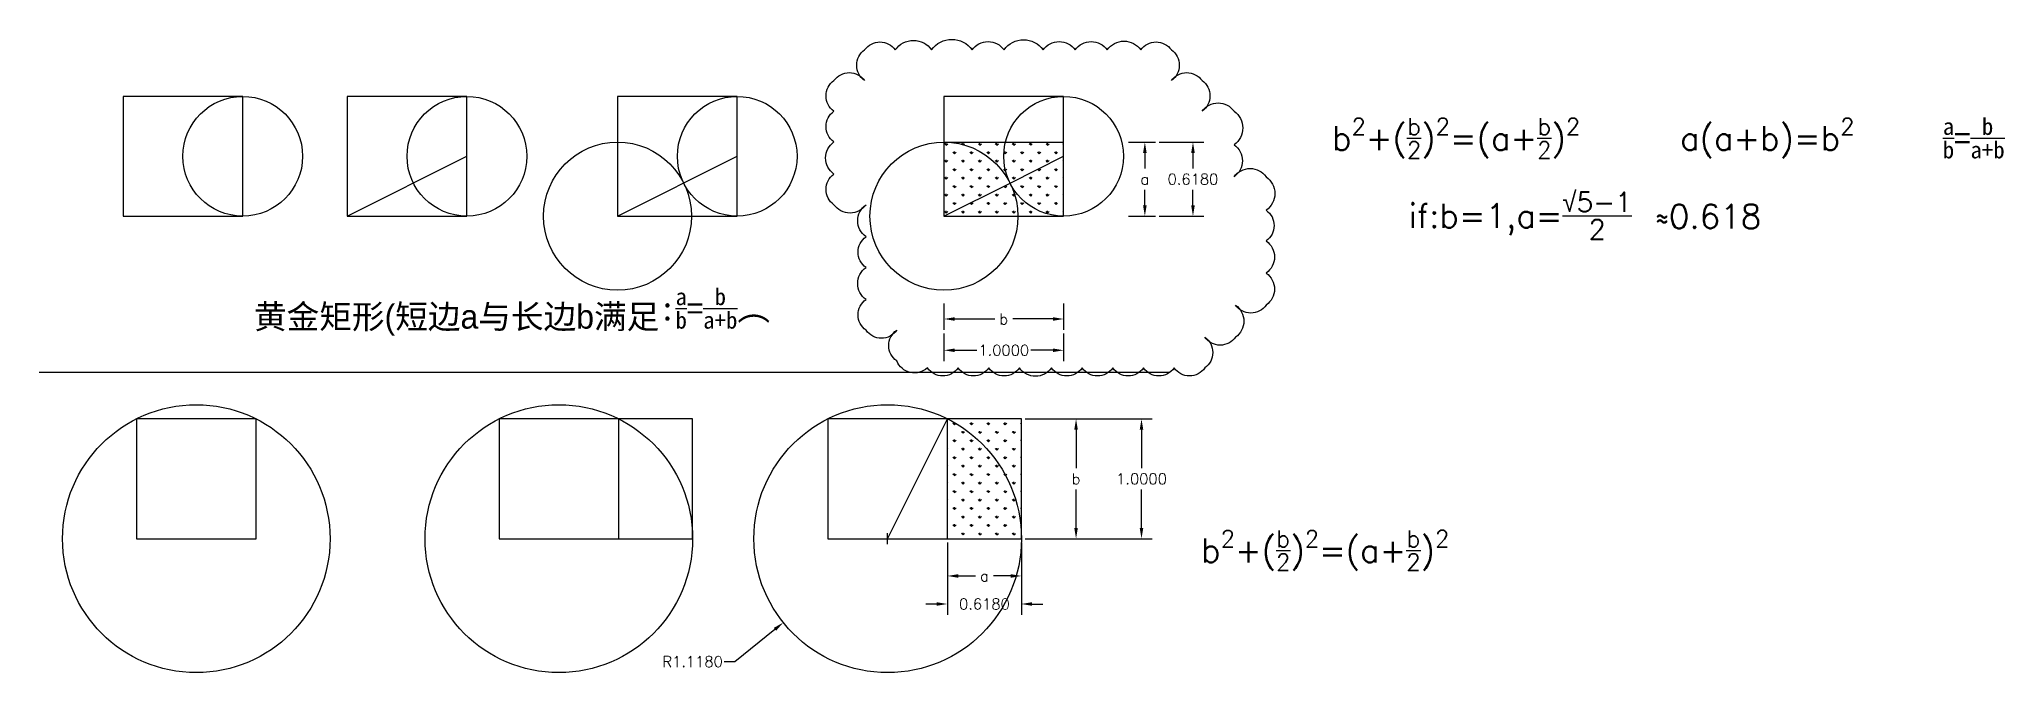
# Model space of a CAD drawing. Header units: inches. Extents: x 20.8 to 37.3, y 10 to 15.3.
import ezdxf

# ---------------------------------------------------------------- set-up
doc = ezdxf.new("R2010")
doc.units = ezdxf.units.IN
doc.header["$MEASUREMENT"] = 0
doc.styles.get("Standard").update_dxf_attribs({"font": 'txt', "bigfont": 'gbcbig.shx'})
doc.dimstyles.get("Standard").update_dxf_attribs({"dimscale": 0.5, "dimtxt": 0.18, "dimasz": 0.18, "dimexe": 0.18, "dimexo": 0.0625, "dimgap": 0.09, "dimtad": 0, "dimtih": 1, "dimtoh": 1, "dimdec": 4, "dimzin": 0, "dimdsep": 46, "dimtxsty": 'Standard', "dimcen": 0.09, "dimclrd": 5, "dimclre": 5, "dimclrt": 5, "dimadec": 0, "dimazin": 0, "dimtfac": 1, "dimtdec": 4, "dimtofl": 0, "dimtmove": 0, "dimatfit": 3, "dimfxl": 1, "dimtolj": 1, "dimtzin": 0, "dimarcsym": 0})

# ---------------------------------------------------------------- blocks, each defined once
blk = doc.blocks.new('*D1')
at = {"color": 5, "lineweight": -2}
for p, q in [((29.95, 14.451), (30.177, 14.451)), ((30.087, 14.361), (30.087, 14.232)), ((30.087, 13.923), (30.087, 14.052)), ((29.95, 13.833), (30.177, 13.833))]:
    blk.add_line(p, q, dxfattribs=at)
at = {"color": 5}
for points in [[(30.072, 14.361), (30.102, 14.361), (30.087, 14.451)], [(30.072, 13.923), (30.102, 13.923), (30.087, 13.833)]]:
    blk.add_solid(points, dxfattribs=at)
at = {"layer": 'Defpoints', "color": 0}
for p in [(29.918, 14.451), (29.918, 13.833), (30.087, 13.833)]:
    blk.add_point(p, dxfattribs=at)
at = {"color": 5, "insert": (30.087, 14.142), "char_height": 0.09, "attachment_point": 5}
blk.add_mtext('\\A1;a', dxfattribs=at)
blk = doc.blocks.new('*D2')
at = {"color": 5, "lineweight": -2}
for p, q in [((28.408, 13.105), (28.408, 12.885)), ((29.408, 13.105), (29.408, 12.885)), ((28.498, 12.975), (28.833, 12.975)), ((29.318, 12.975), (28.983, 12.975))]:
    blk.add_line(p, q, dxfattribs=at)
at = {"color": 5}
for points in [[(28.498, 12.99), (28.498, 12.96), (28.408, 12.975)], [(29.318, 12.99), (29.318, 12.96), (29.408, 12.975)]]:
    blk.add_solid(points, dxfattribs=at)
at = {"layer": 'Defpoints', "color": 0}
for p in [(28.408, 13.136), (29.408, 13.136), (29.408, 12.975)]:
    blk.add_point(p, dxfattribs=at)
at = {"color": 5, "insert": (28.908, 12.975), "char_height": 0.09, "attachment_point": 5}
blk.add_mtext('\\A1;b', dxfattribs=at)
blk = doc.blocks.new('*D3')
at = {"color": 5, "lineweight": -2}
for p, q in [((28.408, 12.854), (28.408, 12.624)), ((29.408, 12.854), (29.408, 12.624)), ((28.498, 12.714), (28.683, 12.714)), ((29.318, 12.714), (29.133, 12.714))]:
    blk.add_line(p, q, dxfattribs=at)
at = {"color": 5}
for points in [[(28.498, 12.729), (28.498, 12.699), (28.408, 12.714)], [(29.318, 12.729), (29.318, 12.699), (29.408, 12.714)]]:
    blk.add_solid(points, dxfattribs=at)
at = {"layer": 'Defpoints', "color": 0}
for p in [(28.408, 12.885), (29.408, 12.885), (29.408, 12.714)]:
    blk.add_point(p, dxfattribs=at)
at = {"color": 5, "insert": (28.908, 12.714), "char_height": 0.09, "attachment_point": 5}
blk.add_mtext('\\A1;1.0000', dxfattribs=at)
blk = doc.blocks.new('*D4')
at = {"color": 5, "lineweight": -2}
for p, q in [((30.208, 14.451), (30.579, 14.451)), ((30.489, 14.361), (30.489, 14.232)), ((30.489, 13.923), (30.489, 14.052)), ((30.208, 13.833), (30.579, 13.833))]:
    blk.add_line(p, q, dxfattribs=at)
at = {"color": 5}
for points in [[(30.474, 14.361), (30.504, 14.361), (30.489, 14.451)], [(30.474, 13.923), (30.504, 13.923), (30.489, 13.833)]]:
    blk.add_solid(points, dxfattribs=at)
at = {"layer": 'Defpoints', "color": 0}
for p in [(30.177, 14.451), (30.177, 13.833), (30.489, 13.833)]:
    blk.add_point(p, dxfattribs=at)
at = {"color": 5, "insert": (30.489, 14.142), "char_height": 0.09, "attachment_point": 5}
blk.add_mtext('\\A1;0.6180', dxfattribs=at)
blk = doc.blocks.new('*D5')
at = {"color": 5, "lineweight": -2}
for p, q in [((28.437, 11.11), (28.437, 10.506)), ((29.055, 11.11), (29.055, 10.506)), ((28.347, 10.596), (28.257, 10.596)), ((29.145, 10.596), (29.235, 10.596))]:
    blk.add_line(p, q, dxfattribs=at)
at = {"color": 5}
for points in [[(28.347, 10.611), (28.347, 10.581), (28.437, 10.596)], [(29.145, 10.611), (29.145, 10.581), (29.055, 10.596)]]:
    blk.add_solid(points, dxfattribs=at)
at = {"layer": 'Defpoints', "color": 0}
for p in [(28.437, 11.141), (29.055, 11.141), (29.055, 10.596)]:
    blk.add_point(p, dxfattribs=at)
at = {"color": 5, "insert": (28.746, 10.596), "char_height": 0.09, "attachment_point": 5}
blk.add_mtext('\\A1;0.6180', dxfattribs=at)
blk = doc.blocks.new('*D6')
at = {"color": 5, "lineweight": -2}
for p, q in [((29.087, 12.141), (30.149, 12.141)), ((30.059, 12.051), (30.059, 11.731)), ((30.059, 11.231), (30.059, 11.551)), ((29.087, 11.141), (30.149, 11.141))]:
    blk.add_line(p, q, dxfattribs=at)
at = {"color": 5}
for points in [[(30.044, 12.051), (30.074, 12.051), (30.059, 12.141)], [(30.044, 11.231), (30.074, 11.231), (30.059, 11.141)]]:
    blk.add_solid(points, dxfattribs=at)
at = {"layer": 'Defpoints', "color": 0}
for p in [(29.055, 12.141), (29.055, 11.141), (30.059, 11.141)]:
    blk.add_point(p, dxfattribs=at)
at = {"color": 5, "insert": (30.059, 11.641), "char_height": 0.09, "attachment_point": 5}
blk.add_mtext('\\A1;1.0000', dxfattribs=at)
blk = doc.blocks.new('*D7')
at = {"color": 5, "lineweight": -2}
for p, q in [((29.087, 12.141), (29.602, 12.141)), ((29.512, 12.051), (29.512, 11.731)), ((29.512, 11.231), (29.512, 11.551)), ((29.118, 11.141), (29.602, 11.141))]:
    blk.add_line(p, q, dxfattribs=at)
at = {"color": 5}
for points in [[(29.497, 12.051), (29.527, 12.051), (29.512, 12.141)], [(29.497, 11.231), (29.527, 11.231), (29.512, 11.141)]]:
    blk.add_solid(points, dxfattribs=at)
at = {"layer": 'Defpoints', "color": 0}
for p in [(29.055, 12.141), (29.087, 11.141), (29.512, 11.141)]:
    blk.add_point(p, dxfattribs=at)
at = {"color": 5, "insert": (29.512, 11.641), "char_height": 0.09, "attachment_point": 5}
blk.add_mtext('\\A1;b', dxfattribs=at)
blk = doc.blocks.new('*D8')
at = {"color": 5, "lineweight": -2}
for p, q in [((28.437, 11.11), (28.437, 10.74)), ((29.055, 11.11), (29.055, 10.74)), ((28.527, 10.83), (28.671, 10.83)), ((28.965, 10.83), (28.821, 10.83))]:
    blk.add_line(p, q, dxfattribs=at)
at = {"color": 5}
for points in [[(28.527, 10.845), (28.527, 10.815), (28.437, 10.83)], [(28.965, 10.845), (28.965, 10.815), (29.055, 10.83)]]:
    blk.add_solid(points, dxfattribs=at)
at = {"layer": 'Defpoints', "color": 0}
for p in [(28.437, 11.141), (29.055, 11.141), (29.055, 10.83)]:
    blk.add_point(p, dxfattribs=at)
at = {"color": 5, "insert": (28.746, 10.83), "char_height": 0.09, "attachment_point": 5}
blk.add_mtext('\\A1;a', dxfattribs=at)
blk = doc.blocks.new('*D9')
at = {"color": 5, "lineweight": -2}
for p, q in [((27.937, 11.096), (27.937, 11.186)), ((27.892, 11.141), (27.982, 11.141)), ((26.66, 10.115), (26.995, 10.385)), ((26.57, 10.115), (26.66, 10.115))]:
    blk.add_line(p, q, dxfattribs=at)
at = {"color": 5}
blk.add_solid([(26.986, 10.397), (27.005, 10.373), (27.065, 10.441)], dxfattribs=at)
at = {"layer": 'Defpoints', "color": 0}
for p in [(27.937, 11.141), (27.065, 10.441)]:
    blk.add_point(p, dxfattribs=at)
at = {"color": 5, "insert": (26.307, 10.115), "char_height": 0.09, "attachment_point": 5}
blk.add_mtext('\\A1;R1.1180', dxfattribs=at)

msp = doc.modelspace()

# ---------------------------------------------------------------- hatches: boundary and pattern name
h = msp.add_hatch()
h.set_pattern_fill('GRASS', color=256, scale=0.1, style=0)
h.paths.add_polyline_path([(29.40752, 14.33322), (29.40752, 14.45125), (28.92165, 14.45125, 0.05964996), (28.90752, 14.33322, 0.11643382), (28.96031, 14.10961)])
h.paths.add_polyline_path([(28.92165, 14.45125), (28.40752, 14.45125, -0.28407904), (28.96031, 14.10961, -0.11643382), (28.90752, 14.33322, -0.05964996)], flags=17)
h.paths.add_polyline_path([(28.40752, 14.45125), (28.40752, 13.83322), (28.96031, 14.10961, 0.28407904)])
h.paths.add_polyline_path([(28.96031, 14.10961), (28.40752, 13.83322), (29.02555, 13.83322, 0.11643382)])
h.paths.add_polyline_path([(28.96031, 14.10961, -0.11643382), (29.02555, 13.83322), (29.40752, 13.83322, -0.28407904)], flags=17)
h.paths.add_polyline_path([(29.40752, 14.33322), (28.96031, 14.10961, 0.28407904), (29.40752, 13.83322)])
h = msp.add_hatch()
h.set_pattern_fill('GRASS', color=256, scale=0.1, style=0)
h.paths.add_polyline_path([(28.43722, 12.14109), (28.43722, 11.14109), (29.05525, 11.14109, 0.28407904)], flags=17)
h.paths.add_polyline_path([(29.05525, 12.14109), (28.43722, 12.14109, -0.28407904), (29.05525, 11.14109)])

# ---------------------------------------------------------------- linework, layer by layer
for p, q in [((22.54709, 14.83322), (21.54709, 14.83322)), ((21.54709, 14.83322), (21.54709, 13.83322)), ((22.54709, 13.83322), (22.54709, 14.83322)), ((24.42095, 14.83322), (23.42095, 14.83322)), ((23.42095, 14.83322), (23.42095, 13.83322)), ((24.42095, 13.83322), (24.42095, 14.83322)), ((26.67985, 14.83322), (25.67985, 14.83322)), ((25.67985, 14.83322), (25.67985, 13.83322)), ((26.67985, 13.83322), (26.67985, 14.83322)), ((29.40752, 14.83322), (28.40752, 14.83322)), ((28.40752, 14.83322), (28.40752, 14.45125)), ((29.40752, 14.45125), (29.40752, 14.83322)), ((23.42095, 13.83322), (24.42095, 14.33322)), ((25.67985, 13.83322), (26.67985, 14.33322)), ((28.40752, 14.45125), (29.40752, 14.45125)), ((28.96031, 14.10961), (29.40752, 14.33322)), ((29.40752, 13.83322), (29.40752, 14.45125)), ((21.54709, 13.83322), (22.54709, 13.83322)), ((23.42095, 13.83322), (24.42095, 13.83322)), ((25.67985, 13.83322), (26.67985, 13.83322)), ((28.40752, 13.83322), (29.40752, 13.83322)), ((22.65885, 12.14109), (21.65885, 12.14109)), ((21.65885, 12.14109), (21.65885, 11.14109)), ((22.65885, 11.14109), (22.65885, 12.14109)), ((25.68935, 12.14109), (24.68935, 12.14109)), ((24.68935, 12.14109), (24.68935, 11.14109)), ((25.68935, 11.14109), (25.68935, 12.14109)), ((26.30739, 12.14109), (25.68935, 12.14109)), ((26.30739, 11.14109), (26.30739, 12.14109)), ((28.43722, 12.14109), (27.43722, 12.14109)), ((27.43722, 12.14109), (27.43722, 11.14109)), ((28.43722, 11.14109), (28.43722, 12.14109)), ((29.05525, 12.14109), (28.43722, 12.14109)), ((29.05525, 11.14109), (29.05525, 12.14109)), ((21.65885, 11.14109), (22.65885, 11.14109)), ((24.68935, 11.14109), (25.68935, 11.14109)), ((25.68935, 11.14109), (26.30739, 11.14109)), ((27.43722, 11.14109), (28.43722, 11.14109)), ((28.43722, 11.14109), (29.05525, 11.14109))]:
    msp.add_line(p, q)
at = {"color": 5}
for p, q in [((28.40752, 14.45125), (28.40752, 13.83322)), ((28.40752, 13.83322), (28.96031, 14.10961))]:
    msp.add_line(p, q, dxfattribs=at)
at = {"color": 1}
msp.add_line((30.29863, 12.52777), (20.84693, 12.52777), dxfattribs=at)
at = {"color": 3}
msp.add_line((27.93722, 11.14109), (28.43722, 12.14109), dxfattribs=at)
msp.add_lwpolyline([(28.01315, 12.62513, -0.52056705), (28.01315, 12.88125, -0.52056705), (27.75682, 12.88125, -0.52056705), (27.75682, 13.13738, -0.52056705), (27.75682, 13.40514, -0.52056705), (27.75682, 13.66126, -0.52056705), (27.75682, 13.92903, -0.52056705), (27.48884, 13.92903, -0.52056705), (27.48884, 14.18515, -0.52056705), (27.48884, 14.45291, -0.52056705), (27.48884, 14.70904, -0.52056705), (27.48884, 14.96516, -0.52056705), (27.74517, 14.96516, -0.52056705), (27.74517, 15.22128, -0.52056705), (28.0015, 15.22128, -0.52056705), (28.30443, 15.22128, -0.52056705), (28.64232, 15.22128, -0.52056705), (28.91029, 15.22128, -0.52056705), (29.23653, 15.22128, -0.52056705), (29.50451, 15.22128, -0.52056705), (29.77248, 15.22128, -0.52056705), (30.05211, 15.22128, -0.52056705), (30.30844, 15.22128, -0.52056705), (30.30844, 14.96516, -0.52056705), (30.56477, 14.96516, -0.52056705), (30.56477, 14.70904, -0.52056705), (30.83275, 14.70904, -0.52056705), (30.83275, 14.42963, -0.52056705), (30.83275, 14.16187, -0.52056705), (31.10072, 14.16187, -0.52056705), (31.10072, 13.88246, -0.52056705), (31.10072, 13.62634, -0.52056705), (31.10072, 13.35857, -0.52056705), (31.10072, 13.09081, -0.52056705), (30.8444, 13.09081, -0.52056705), (30.8444, 12.82304, -0.52056705), (30.58807, 12.82304, -0.52056705), (30.58807, 12.56692, -0.52056705), (30.33174, 12.56692, -0.52056705), (30.07542, 12.56692, -0.52056705), (29.81909, 12.56692, -0.52056705), (29.56276, 12.56692, -0.52056705), (29.30644, 12.56692, -0.52056705), (29.03846, 12.56692, -0.52056705), (28.78213, 12.56692, -0.52056705), (28.5258, 12.56692, -0.52056705), (28.26948, 12.56692, -0.52056705)], format="xyb", close=True)
for points in [[(33.94416, 14.48397, 0, 0, 0), (34.03032, 14.48397, 0, 0, 0), (34.13032, 14.48397, 0, 0, 0), (34.13032, 14.48397, 0.1, 0, 0), (34.35197, 14.48397, 0, 0, 0)], [(36.23568, 14.48397, 0, 0, 0), (36.32183, 14.48397, 0, 0, 0), (36.42183, 14.48397, 0, 0, 0), (36.42183, 14.48397, 0.1, 0, 0), (36.64349, 14.48397, 0, 0, 0)]]:
    msp.add_lwpolyline(points, format="xyseb")
for centre, radius in [((22.54709, 14.33322), 0.5), ((24.42095, 14.33322), 0.5), ((26.67985, 14.33322), 0.5), ((29.40752, 14.33322), 0.5), ((25.67985, 13.83322), 0.61803), ((28.40752, 13.83322), 0.61803), ((22.15885, 11.14109), 1.11803), ((25.18935, 11.14109), 1.11803), ((27.93722, 11.14109), 1.11803)]:
    msp.add_circle(centre, radius)

# ---------------------------------------------------------------- texts
at = {"char_height": 0.2}
for s, insert, width, attachment_point in [('\\A1;b{\\H0.7x;\\S2^ ;}+({\\H0.7x;\\Sb/2;}){\\H0.7x;\\S2^ ;}=(a+{\\H0.7x;\\Sb/2;\\H1.429x;)\\H0.7x;\\S2^ ;}', (31.65158, 14.48397), 2.3185947, 4), ('\\A1;a(a+b)=b{\\H0.7x;\\S2^ ;}', (34.56134, 14.48397), 2.3185947, 4), ('\\A1;{\\f@DFKai-SB|b0|i0|c0|p65;\\H0.7x;\\Sa/b;\\H1.429x;=\\H0.7x;\\Sb/a+b;}', (36.75631, 14.48397), 2.3185947, 4), ('\\A1;if:b=1,a={\\H0.8169x;\\S√5-1/2;}', (32.29206, 14.03303), 3.2780403, 1), ('≈0.618', (34.35336, 13.93082), 1.096768, 1), ('{\\f书体坊硬笔行书3500|b0|i0|c134|p2;黄金矩形(短边a与长边b满足\\A1;\\f@DFKai-SB|b0|i0|c0|p65;:\\H0.7x;\\Sa/b;\\H1.429x;=\\H0.7x;\\Sb/a+b;\\f@DFKai-SB|b0|i0|c134|p65;\\H1.428x;）}', (22.64124, 13.2309), 5.3427079, 1), ('\\A1;b{\\H0.7x;\\S2^ ;}+({\\H0.7x;\\Sb/2;}){\\H0.7x;\\S2^ ;}=(a+{\\H0.7x;\\Sb/2;\\H1.429x;)\\H0.7x;\\S2^ ;}', (30.55808, 11.04292), 2.3185947, 4)]:
    msp.add_mtext(s, dxfattribs=dict(at, insert=insert, width=width, attachment_point=attachment_point))

# ---------------------------------------------------------------- dimensions: what is measured, and where the dimension line sits
dim = msp.add_linear_dim(base=(30.08722, 13.83322), p1=(29.91848, 14.45125), p2=(29.91848, 13.83322), angle=270, text='a', dimstyle='Standard')
dim.commit()
dim.dimension.update_dxf_attribs({"geometry": '*D1', "text_midpoint": (30.08722, 14.1422), "dimtype": 161})
for base, p1, p2, picture, middle in [((30.48944, 13.83322), (30.17722, 14.45125), (30.17722, 13.83322), '*D4', (30.48944, 14.14223)), ((30.05937, 11.14109), (29.05525, 12.14109), (29.05525, 11.14109), '*D6', (30.05937, 11.64109))]:
    dim = msp.add_linear_dim(base=base, p1=p1, p2=p2, angle=90, dimstyle='Standard')
    dim.commit()
    dim.dimension.update_dxf_attribs({"geometry": picture, "text_midpoint": middle})
for base, p1, p2, text, picture, middle in [((29.40752, 12.97494), (28.40752, 13.13649), (29.40752, 13.13649), 'b', '*D2', (28.90752, 12.97494)), ((29.05525, 10.82986), (28.43722, 11.14109), (29.05525, 11.14109), 'a', '*D8', (28.74623, 10.82986))]:
    dim = msp.add_linear_dim(base=base, p1=p1, p2=p2, text=text, dimstyle='Standard')
    dim.commit()
    dim.dimension.update_dxf_attribs({"geometry": picture, "text_midpoint": middle})
for base, p1, p2, picture, middle in [((29.40752, 12.71372), (28.40752, 12.88494), (29.40752, 12.88494), '*D3', (28.90752, 12.71372)), ((29.05525, 10.59562), (28.43722, 11.14109), (29.05525, 11.14109), '*D5', (28.74623, 10.59562))]:
    dim = msp.add_linear_dim(base=base, p1=p1, p2=p2, dimstyle='Standard')
    dim.commit()
    dim.dimension.update_dxf_attribs({"geometry": picture, "text_midpoint": middle})
dim = msp.add_linear_dim(base=(29.51183, 11.14109), p1=(29.05525, 12.14109), p2=(29.0865, 11.14109), angle=90, text='b', dimstyle='Standard')
dim.commit()
dim.dimension.update_dxf_attribs({"geometry": '*D7', "text_midpoint": (29.51183, 11.64109)})
dim = msp.add_radius_dim(center=(27.93722, 11.14109), mpoint=(27.06534, 10.44121), dimstyle='Standard')
dim.commit()
dim.dimension.update_dxf_attribs({"geometry": '*D9', "text_midpoint": (26.30704, 10.11546), "dimtype": 164})

doc.saveas('drawing.dxf')
